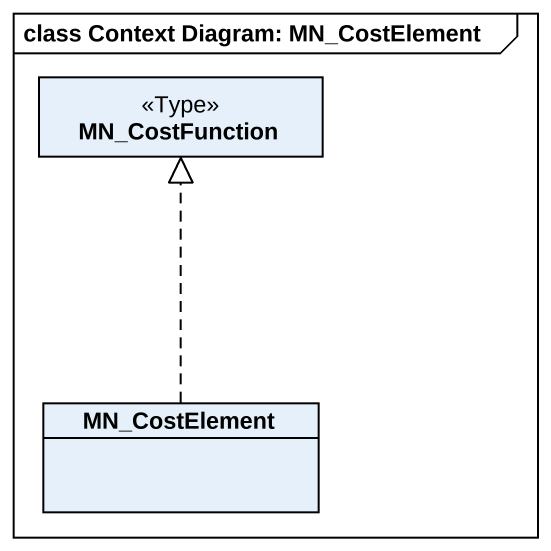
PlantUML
@startuml
mainframe class Context Diagram: MN_CostElement
hide circle
hide empty members
class MN_CostFunction <<Type>>
class MN_CostElement
MN_CostElement .up.|> MN_CostFunction
@enduml
